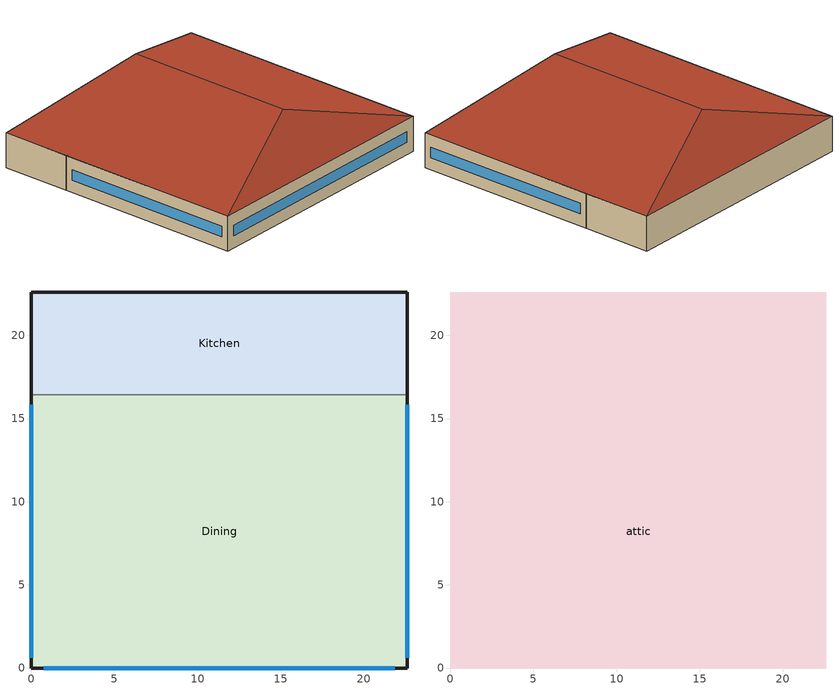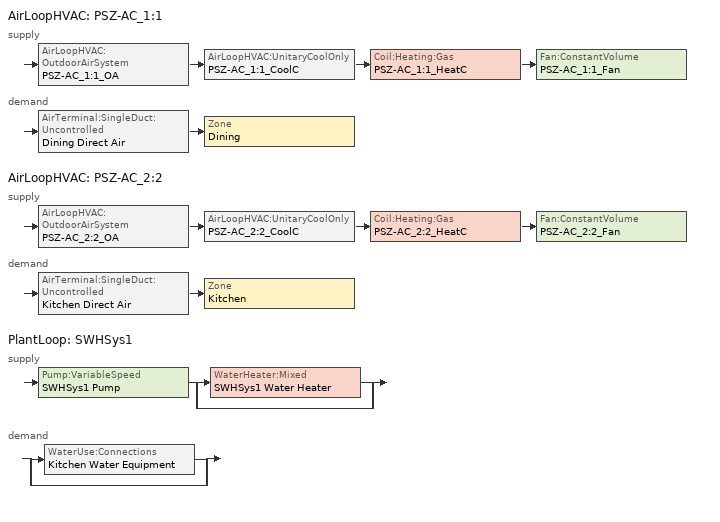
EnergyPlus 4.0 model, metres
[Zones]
Dining
 floor ground (ext-slab): 22.61,16.44 22.61,0 0,0 0,16.44 z0
 wall outside (ext-walls-steelframe-nonres): 0,16.44 0,0 22.61,0 22.61,16.44 z0:3.05
 wall to Kitchen (int-walls): 22.61,16.44 0,16.44 z0:3.05
 window (window-nonres-fixed): 22.61,0.6 22.61,15.84 / 0.75,0 21.86,0 / 0,15.84 0,0.6 z1.07:1.98
Kitchen
 floor ground (ext-slab): 22.61,22.61 22.61,16.44 0,16.44 0,22.61 z0
 wall outside (ext-walls-steelframe-nonres): 22.61,16.44 22.61,22.61 0,22.61 0,16.44 z0:3.05
attic
 floor to Dining (attic-floor-nonres): 0,0 0,16.44 22.61,16.44 22.61,0 z3.05
 floor to Kitchen (attic-floor-nonres): 22.61,22.61 22.61,16.44 0,16.44 0,22.61 z3.05
 roof outside (attic-roof-nonres): 22.61,0,3.05 22.61,22.61,3.05 11.3,18.84,6.82 11.3,3.77,6.82; 22.61,22.61,3.05 0,22.61,3.05 11.3,18.84,6.82; 0,0,3.05 22.61,0,3.05 11.3,3.77,6.82; 0,22.61,3.05 0,0,3.05 11.3,3.77,6.82 11.3,18.84,6.82
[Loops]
AirLoopHVAC 'PSZ-AC_1:1'
 supply: AirLoopHVAC:OutdoorAirSystem 'PSZ-AC_1:1_OA' > AirLoopHVAC:UnitaryCoolOnly 'PSZ-AC_1:1_CoolC' > Coil:Heating:Gas 'PSZ-AC_1:1_HeatC' > Fan:ConstantVolume 'PSZ-AC_1:1_Fan'
 demand: AirTerminal:SingleDuct:Uncontrolled 'Dining Direct Air' > Zone 'Dining'
AirLoopHVAC 'PSZ-AC_2:2'
 supply: AirLoopHVAC:OutdoorAirSystem 'PSZ-AC_2:2_OA' > AirLoopHVAC:UnitaryCoolOnly 'PSZ-AC_2:2_CoolC' > Coil:Heating:Gas 'PSZ-AC_2:2_HeatC' > Fan:ConstantVolume 'PSZ-AC_2:2_Fan'
 demand: AirTerminal:SingleDuct:Uncontrolled 'Kitchen Direct Air' > Zone 'Kitchen'
PlantLoop 'SWHSys1'
 supply: Pump:VariableSpeed 'SWHSys1 Pump' > split
  | WaterHeater:Mixed 'SWHSys1 Water Heater'
  | bypass
 demand: split
  | WaterUse:Connections 'Kitchen Water Equipment'
  | bypass
[Site:Location]
USA CA-LOS ANGELES: Latitude {deg}=33.92; Longitude {deg}=-118.4; Time Zone {hr}=-8; Elevation {m}=32
[SizingPeriod:DesignDay] Barometric Pressure {Pa}=100941; Rain {0-no,1-yes}=0; Snow on ground {0-no,1-yes}=0; Day of Month=21; Daylight Savings Time Indicator=0; Humidity Indicating Type=WetBulb
Name | Maximum Dry-Bulb Temperature {C} | Daily Temp Range {C} | Humidity Indicating Conditions at Maximum Dry-Bulb | Wind Speed {m/s} design conditions vs. traditional 6.71 m/s (15 mph) | Wind Direction {Degrees; N=0, S=180} | Clearness {0.0 to 1.1} | Month | Day Type | Wind Speed {m/s} design conditions vs. traditional 3.35 m/s (7mph)
LOS_ANGELES Ann Htg 99.6% Condns DB | 6.6 | 0 | 6.6 | 2.5 | 80 | 0 | 1 | WinterDesignDay
LOS_ANGELES Ann Clg .4% Condns WB=>MDB | 25.5 | 6 | 21.1 |  | 250 | 1 | 8 | SummerDesignDay | 4.2
[Site:GroundTemperature:BuildingSurface]
20.133, 20.114, 20.098, 20.195, 20.555, 20.958, 22.367, 22.7, 22.775, 21.957, 20.592, 20.216
[Site:WaterMainsTemperature]
Calculation Method=CORRELATION; Annual Average Outdoor Air Temperature {C}=16.64; Maximum Difference In Monthly Average Outdoor Air Temperatures {deltaC}=6.8
[Building]
Benchmark Full Service Restaurant Post-1980 V1.2_4.0: North Axis=0; Terrain=City; Loads Convergence Tolerance Value=0.04; Temperature Convergence Tolerance Value=0.2; Solar Distribution=FullInteriorAndExterior; Maximum Number of Warmup Days=25
[Construction]
ext-walls-steelframe-nonres: Wood Siding, Steel Frame NonRes Wall Insulation, 1/2IN Gypsum
attic-floor-nonres: 1/2IN Gypsum, AtticFloor NonRes Insulation, 1/2IN Gypsum
attic-roof-nonres: Roof Membrane, Metal Decking
ext-slab: HW CONCRETE
int-walls: 1/2IN Gypsum, 1/2IN Gypsum
window-nonres-fixed: ExistingBuildingNonRes Fixed Assembly Window
InteriorFurnishings: Std Wood 6inch
[Material] Thermal Absorptance=0.9
Name | Roughness | Thickness {m} | Conductivity {W/m-K} | Density {kg/m3} | Specific Heat {J/kg-K} | Solar Absorptance | Visible Absorptance
Steel Frame NonRes Wall Insulation | MediumRough | 0.0235471 | 0.049 | 265 | 836.8 | 0.7 | 0.7
AtticFloor NonRes Insulation | MediumRough | 0.0666101 | 0.049 | 265 | 836.8 | 0.7 | 0.7
Wood Siding | MediumSmooth | 0.01 | 0.11 | 544.62 | 1210 | 0.78 | 0.78
1/2IN Gypsum | Smooth | 0.0127 | 0.16 | 784.9 | 830 | 0.92 | 0.92
HW CONCRETE | Rough | 0.1016 | 1.311 | 2240 | 836.8 | 0.7 | 0.7
Roof Membrane | VeryRough | 0.0095 | 0.16 | 1121.29 | 1460 | 0.7 | 0.7
Metal Decking | MediumSmooth | 0.0015 | 45.006 | 7680 | 418.4 | 0.7 | 0.3
Std Wood 6inch | MediumSmooth | 0.15 | 0.12 | 540 | 1210 | 0.7 | 0.7
[WindowMaterial:SimpleGlazingSystem]
ExistingBuildingNonRes Fixed Assembly Window: U-Factor=6.92716; Solar Heat Gain Coefficient=0.44
[Zone] Type=1; Multiplier=1
Name | Ceiling Height | Volume | Part of Total Floor Area
Dining | 3.0488 | 1133.39 | Yes
Kitchen | 3.0488 | 425.0187 | Yes
attic | -9999 | 856.2589 | No
[People] Schedule=BLDG_OCC_SCH; Fraction Radiant=0.3; User Specified Sensible Fraction=AUTOCALCULATE; Activity Level Schedule=ACTIVITY_SCH; Enable ASHRAE 55 Comfort Warnings=No; MRT Calculation=ZoneAveraged; Work Efficiency Schedule=WORK_EFF_SCH; Clothing Schedule=CLOTHING_SCH; Air Velocity Schedule=AIR_VELO_SCH; Thermal Comfort Report=FANGER
Name | Zone | Number of People Calculation Method | Zone Area per Person | Number of People
Dining People | Dining | Area/Person | 1.39
Kitchen People | Kitchen | People |  | 7.5
[Lights] Schedule=BLDG_LIGHT_SCH; Design Level Calculation Method=Watts/Area; Return Air Fraction=0; Fraction Radiant=0.7; Fraction Visible=0.2; Fraction Replaceable=1; Return Air Fraction is Calculated from Plenum Temperature=No
Name | Zone | Watts per Zone Area {W/m2}
Dining_Lights | Dining | 27.38
Kitchen_Lights | Kitchen | 16.37
[ElectricEquipment] Design Level Calculation Method=EquipmentLevel
Name | Zone | Schedule | Design Level {W} | Fraction Latent | Fraction Radiant | Fraction Lost
Dining_MiscElec_Equip | Dining | BLDG_EQUIP_SCH | 22402 | 0.25 | 0.3 | 0
Kitchen_MiscElec_Equip | Kitchen | BLDG_EQUIP_SCH | 52500 | 0.25 | 0.3 | 0.2
Kitchen_ExhFan_Equip | Kitchen | Kitchen_Exhaust_SCH | 699 | 0 | 0 | 1
[GasEquipment]
Kitchen_MiscGas_Equip: Zone=Kitchen; Schedule=GAS_EQUIP_SCH; Design Level Calculation Method=EquipmentLevel; Design Level {W}=166994; Fraction Latent=0.1; Fraction Radiant=0.2; Fraction Lost=0.7
[Exterior:Lights]
Exterior Facade Lighting: Schedule=ALWAYS_ON; Design Level=1072; Control Option=AstronomicalClock
[ZoneInfiltration:DesignFlowRate] Constant Term Coefficient=1; Temperature Term Coefficient=0; Velocity Term Coefficient=0; Velocity Squared Term Coefficient=0
Name | Zone | Schedule | Design Volume Flow Rate Calculation Method | Flow per Exterior Surface Area {m3/s/m2} | Air Changes Per Hour {ACH}
Dining_Infiltration | Dining | INFIL_HALF_ON_SCH | Flow/ExteriorArea | 0.0036256
Kitchen_Infiltration | Kitchen | INFIL_HALF_ON_SCH | Flow/ExteriorArea | 0.00261723
attic_Infiltration | attic | ALWAYS_ON | AirChanges/Hour |  | 1
[InternalMass] Construction=InteriorFurnishings
Name | Zone | Surface Area
Dining Internal Mass | Dining | 743.4961
Kitchen Internal Mass | Kitchen | 278.8105
[ZoneMixing]
Kitchen Exhaust Fanmixing_0: Zone=Kitchen; Schedule=HVACOperationSchd; Design Flow Rate Calculation Method=Flow/Zone; Design Flow Rate=1.828; Source Zone=Dining; Delta Temperature=0
[Fan:ConstantVolume] Availablility Schedule=HVACOperationSchd; Maximum Flow Rate {m3/s}=AUTOSIZE; Motor In Airstream Fraction=1
Name | Fan Efficiency | Pressure Rise | Motor Efficiency
PSZ-AC_1:1_Fan | 0.58175 | 1109.648 | 0.895
PSZ-AC_2:2_Fan | 0.53625 | 622 | 0.825
[Fan:ZoneExhaust] Availability Schedule=HVACOperationSchd; Fan Efficiency=1; Pressure Rise {Pa}=1.0e-006
Name | Maximum Flow Rate {m3/s} [*******]
Dining Exhaust Fan | 1.828
Kitchen Exhaust Fan | 0.06
[Coil:Heating:Gas] Availablility Schedule=ALWAYS_ON; Nominal Capacity {W}=AUTOSIZE
Name | Gas Burner Efficiency
PSZ-AC_1:1_HeatC | 0.78
PSZ-AC_2:2_HeatC | 0.8
[Coil:Cooling:DX:SingleSpeed] Availablility Schedule=ALWAYS_ON; Rated Total Cooling Capacity {W}=AUTOSIZE; Rated Sensible Heat Ratio=AUTOSIZE; Rated Air Flow Rate {m3/s}=AUTOSIZE; Total Cooling Capacity Function of Temperature Curve=CoolCStandard10Ton_CapFT; Total Cooling Capacity Function of Flow Fraction Curve Name)=CoolCStandard10Ton_CapFF; Energy Input Ratio Function of Temperature Curve=CoolCStandard10Ton_EIRFT; Energy Input Ratio Function of Flow Fraction Curve=CoolCStandard10Ton_EIRFFF; Part Load Fraction Correlation Curve=CoolCStandard10Ton_PLR
Name | Rated COP
PSZ-AC_1:1_CoolC DXCoil | 2.9009
PSZ-AC_2:2_CoolC DXCoil | 2.94515
[Zone equipment]
Dining: Dining Exhaust Fan, Dining Direct Air
Kitchen: Kitchen Exhaust Fan, Kitchen Direct Air
[Sizing:Zone] Zone Cooling Design Supply Air Temperature {C}=14; Zone Heating Design Supply Air Temperature {C}=40; Zone Cooling Design Supply Air Humidity Ratio {kg-H20/kg-air}=0.0085; Zone Heating Design Supply Air Humidity Ratio {kg-H20/kg-air}=0.008; Outdoor Air Method=Flow/Person; Cooling Design Air Flow Method {Flow/Zone | DesignDay | DesignDayWithLimit}=DesignDay; Heating Design Air Flow Method {Flow/Zone | DesignDay}=DesignDay
Name | Outside Air Flow per Person {(m3/s)/person}
Dining | 0.01
Kitchen | 0.008
[ZoneControl:Thermostat] Control Type Schedule=Dual Zone Control Type Sched
Name | Zone | Control 1
Dining Thermostat | Dining | Dining DualSPSched
Kitchen Thermostat | Kitchen | Kitchen DualSPSched
[ThermostatSetpoint:DualSetpoint]
Name | Heating Setpoint Temperature Schedule | Cooling Setpoint Temperature Schedule
Dining DualSPSched | HTGSETP_SCH | CLGSETP_SCH
Kitchen DualSPSched | HTGSETP_KITCHEN_SCH | CLGSETP_KITCHEN_SCH
[SetpointManager:SingleZone:Reheat] Control Variable=Temperature; Minimum Supply Air Temperature C=10; Maximum Supply Air Temperature C=50
Name | Control Zone | Setpoint Node or NodeList
SupAirTemp MngrDining | Dining | PSZ-AC_1:1 Supply Equipment Outlet Node
SupAirTemp MngrKitchen | Kitchen | PSZ-AC_2:2 Supply Equipment Outlet Node
[Sizing:System] Type Of Load To Size On {Sensible}=Sensible; Design Outdoor Air Flow Rate {m3/s}=AUTOSIZE; Minimum System Air Flow Ratio=1; Preheat Design Temperature {C}=7; Preheat Design Humidity Ratio {kg-H2O/kg-air}=0.008; Precool Design Temperature {C}=12.8; Precool Design Humidity Ratio {kg-H2O/kg-air}=0.008; Central Cooling Design Supply Air Temperature {C}=12.8; Central Heating Design Supply Air Temperature {C}=40; Sizing Option {Coincident | NonCoincident}=NonCoincident; Central Cooling Design Supply Air Humidity Ratio {kg-H2O/kg-air}=0.0085; Central Heating Design Supply Air Humidity Ratio {kg-H2O/kg-air}=0.008; Cooling Design Air Flow Method=DesignDay; Cooling Design Air Flow Rate {m3/s}=0; Heating Design Air Flow Method=DesignDay; Heating Design Air Flow Rate {m3/s}=0
Name | 100% Outdoor Air in Cooling {Yes | No} | 100% Outdoor Air in Heating {Yes | No}
PSZ-AC_1:1 | No | No
PSZ-AC_2:2 | YES | YES
[Controller:OutdoorAir] Minimum Outdoor Air Flow Rate {m3/s}=AUTOSIZE; Maximum Outdoor Air Flow Rate {m3/s}=AUTOSIZE; Economizer Control Action Type=ModulateFlow; Economizer Maximum Limit Dry-Bulb Temperature {C}=28; Economizer Maximum Limit Enthalpy {J/kg}=64000; Economizer Minimum Limit Dry-Bulb Temperature {C}=-100; Lockout Type=NoLockout; Minimum Limit Type=FixedMinimum; Minimum Outdoor Air Schedule=MinOA_Sched
Name | Economizer Control Type
PSZ-AC_1:1_OA_Controller | DifferentialDryBulb
PSZ-AC_2:2_OA_Controller | NoEconomizer
[AirLoopHVAC] Design Supply Air Flow Rate {m3/s}=AUTOSIZE
PSZ-AC_1:1; PSZ-AC_2:2
[AirLoopHVAC:UnitaryCoolOnly] Availablility Schedule=ALWAYS_ON
Name | Cooling Coil
PSZ-AC_1:1_CoolC | PSZ-AC_1:1_CoolC DXCoil
PSZ-AC_2:2_CoolC | PSZ-AC_2:2_CoolC DXCoil
[AirTerminal:SingleDuct:Uncontrolled] Availability Schedule=ALWAYS_ON; Maximum Air Flow Rate {m3/s}=AUTOSIZE
Dining Direct Air; Kitchen Direct Air
[AvailabilityManager:NightCycle] Availability Schedule=ALWAYS_ON; Fan Schedule=HVACOperationSchd; Control Type {CycleOnAny | CycleOnControlZone | CycleOnAnyZoneFansOnly}=CycleOnAny; Thermostat Tolerance {delta C}=1; Cycling Run Time {s}=1800
PSZ-AC_1:1 Availability Manager; PSZ-AC_2:2 Availability Manager
[SetpointManager:MixedAir]
Name | Control Variable {Temperature} | Control Variable | Setpoint Node or NodeList
PSZ-AC_1:1_CoolC SAT Manager; PSZ-AC_2:2_CoolC SAT Manager | Temperature
PSZ-AC_1:1_HeatC MixedAir Manager |  | Temperature | PSZ-AC_1:1_HeatC-PSZ-AC_1:1_FanNode
PSZ-AC_1:1_OAMixed Air Temp Manager |  | Temperature | PSZ-AC_1:1_OA-PSZ-AC_1:1_CoolCNode
PSZ-AC_2:2_HeatC MixedAir Manager |  | Temperature | PSZ-AC_2:2_HeatC-PSZ-AC_2:2_FanNode
PSZ-AC_2:2_OAMixed Air Temp Manager |  | Temperature | PSZ-AC_2:2_OA-PSZ-AC_2:2_CoolCNode
[Refrigeration:Case] Availablility Schedule=ALWAYS_ON; Zone=Kitchen; Rated Ambient Temperature {C}=23.88; Rated Ambient Relative Humidity {%}=55; Latent Case Credit Curve Type=CaseTemperatureMethod; Standard Case Lighting Power per Unit Length {W/m}=33; Case Lighting Schedule=BLDG_LIGHT_SCH; Fraction Of Lighting Energy To Case=1; Case Anti-Sweat Heater Power per Unit Length {W/m}=0; Minimum Anti-Sweat Heater Power per Unit Length {W/m}=0; Anti-Sweat Heater Control Type {******}=None; Humidity At Zero Anti-Sweat Heater Energy {%}=0; Case Height {m}=0; Defrost Energy Correction Curve Type=None; Under Case HVAC Return Air Fraction=0
Name | Rated Total Cooling Capacity per Unit length {W/m} | Rated Latent Heat Ratio | Rated Runtime Fraction | Case Length {m} | Case Operating Temperature {C} | Latent Case Credit Curve | Standard Case Fan Power per Unit Length {W/m} | Operating Case Fan Power per Unit Length {W/m} | Fraction of Anti-Sweat Heater Energy To Case | Case Defrost Power per Unit Length {W/m} | Case Defrost Type | Case Defrost Schedule | Case Defrost Drip-Down Schedule | Refrigerated Case Restocking Schedule | Case Credit Fraction Schedule | Case Defrost Type {*******}
Kitchen_Case:1_WALKINFREEZER | 688 | 0.1 | 0.4 | 2.44 | -23 | Kitchen_Case:1_WALKINFREEZERSingleShelfHorizontal_LatentEnergyMult | 74 | 74 | 0 | 820 | ELECTRIC | Kitchen_Case:1_WALKINFREEZER_CaseDefrost2aDaySched | Kitchen_Case:1_WALKINFREEZER_CaseDripDown2aDaySched | Kitchen_Case:1_WALKINFREEZER_WalkInStockingSched | Kitchen_Case:1_WALKINFREEZER_CaseCreditReduxSched
Kitchen_Case:2_SELFCONTAINEDDISPLAYCASE | 734 | 0.08 | 0.85 | 3.05 | 2 | Kitchen_Case:2_SELFCONTAINEDDISPLAYCASEMultiShelfVertical_LatentEnergyMult | 66 | 66 | 0.2 | 0 |  |  |  | Kitchen_Case:2_SELFCONTAINEDDISPLAYCASE_CaseStockingSched |  | NONE
[Refrigeration:CompressorRack] Heat Rejection Location {OUTDOORS | ZONE}=OUTDOORS; Design Condenser Fan Power {W}=330; Condenser Type=AIRCOOLED
Name | Design Compressor Rack COP {W/W} | Compressor Rack COP As Function Of Temperature Curve | Condenser Fan Power Function of Temperature Curve | Refrigeration Case Name or CaseList
RACK1 | 1.5 | RACK1_RackCOPfTCurve | RACK1_RackCondFanCurve2 | Kitchen_Case:1_WALKINFREEZER
RACK2 | 3 | RACK2_RackCOPfTCurve |  | Kitchen_Case:2_SELFCONTAINEDDISPLAYCASE
[WaterHeater:Mixed]
SWHSys1 Water Heater: Tank Volume {m3}=0.2; Setpoint Temperature Schedule=SWHSys1 Water Heater Setpoint Temperature Schedule Name; Deadband Temperature Difference {deltaC}=2; Maximum Temperature Limit {C}=82.2222; Heater Control Type {Cycle | Modulate}=Cycle; Heater Maximum Capacity {W}=845000; Heater Fuel Type=NATURALGAS; Heater Thermal Efficiency=0.78; Off Cycle Parasitic Fuel Consumption Rate {W}=20; Off Cycle Parasitic Fuel Type=NATURALGAS; Off Cycle Parasitic Heat Fraction To Tank=0.8; On Cycle Parasitic Fuel Type=NATURALGAS; Ambient Temperature Indicator {Schedule | Zone | Outdoors}=SCHEDULE; Ambient Temperature Schedule=SWHSys1 Water Heater Ambient Temperature Schedule Name; Off Cycle Loss Coefficient to Ambient Temperature {W/K}=6; On Cycle Loss Coefficient to Ambient Temperature {W/K}=6; Use Side Effectiveness=1; Source Side Effectiveness=1; Use Side Design Flow Rate=AUTOSIZE; Source Side Design Flow Rate=AUTOSIZE; Indirect Water Heater Recovery Time=1.5
[WaterUse:Equipment]
Kitchen Water Equipment: Peak Flow Rate {m3/s}=0.00014; Flow Rate Fraction Schedule=BLDG_SWH_SCH; Target Temperature Schedule=Kitchen Water Equipment Temp Sched; Hot Water Supply Temperature Schedule Name  {C}=Kitchen Water Equipment Hot Supply Temp Sched; Zone=Kitchen; Sensible Fraction Schedule=Kitchen Water Equipment Sensible fract sched; Latent Fraction Schedule=Kitchen Water Equipment Latent fract sched
[Pump:VariableSpeed]
SWHSys1 Pump: Rated Flow Rate {m3/s}=AUTOSIZE; Rated Pump Head {Pa} [179352 Pa = 60 ft]=0.1; Rated Power Consumption {W}=AUTOSIZE; Motor Efficiency=1; Fraction of Motor Inefficiencies to Fluid Stream=0; Coefficient 1 of the Part Load Performance Curve=0; Coefficient 2 of the Part Load Performance Curve=1; Coefficient 3 of the Part Load Performance Curve=0; Coefficient 4 of the Part Load Performance Curve=0; Minimum Flow Rate {m3/s}=0; Pump Control Type {Continuous | Intermittent}=Intermittent
[PlantEquipmentList]
SWHSys1 Equipment List: SWHSys1 Water Heater
[Sizing:Plant]
SWHSys1: Loop Type {COOLING | HEATING}=Heating; Design Loop Exit Temperature {C}=60; Design Loop Temperature Difference {C}=5
[SetpointManager:Scheduled]
SWHSys1 Loop Setpoint Manager: Control Variable {TEMP}=Temperature; Schedule=SWHSys1-Loop-Temp-Schedule; Setpoint Node=SWHSys1 Supply Outlet Node
[PlantEquipmentOperationSchemes]
SWHSys1 Loop Operation Scheme List: Control Scheme 1 Object Type {*******}=PlantEquipmentOperation:HeatingLoad; Control Scheme 1=SWHSys1 Operation Scheme; Control Scheme 1 Schedule=PlantOnSched
[PlantEquipmentOperation:HeatingLoad]
SWHSys1 Operation Scheme: Load Range 1 Lower Limit {W}=0; Load Range 1 Upper Limit {W}=1000000000000000; Priority Control 1 Equipment List=SWHSys1 Equipment List
[PlantLoop]
SWHSys1: Fluid Type {WATER}=Water; Loop Equipment Operation Scheme=SWHSys1 Loop Operation Scheme List; Maximum Loop Temperature {C}=60; Minimum Loop Temperature {C}=10; Maximum Loop Flow Rate {m3/s}=AUTOSIZE; Minimum Loop Flow Rate {m3/s}=0; Loop Volume {m3}=AUTOSIZE; Load Distribution Scheme {OPTIMAL | SEQUENTIAL}=Optimal
[WaterUse:Connections]
Kitchen Water Equipment: Water Use Equipment 1=Kitchen Water Equipment
[UtilityCost:Tariff] Group=Comm Elect
Name | Output Meter | Conversion Factor Choice | Time of Use Period Schedule | Season Schedule | Demand Window Length | Monthly Charge or Variable
SCE_TOU-8_GeneralServiceLarge | Electricity:Facility | kWh | SCETOUSched | SCESeasonsSchedule | HalfHour | 246.33
SCE_GS-2_GeneralService | Electricity:Facility | kWh | SCETOUSched | SCESeasonsSchedule | HalfHour | 74.03
SCE_GS-1_GeneralService | Electricity:Facility | kWh |  | SCESeasonsSchedule | HalfHour | 15.25
CA_EIAMonthlyRateGas | Gas:Facility | MCF |  |  |  | 0
[UtilityCost:Charge:Simple]
Name | Charge Variable | Tariff | Source Variable | Season | Category Variable | Cost per Unit Value or Variable
 | SummerDeliveryOnPeakEnergyCharge | SCE_TOU-8_GeneralServiceLarge | PeakEnergy | Summer | EnergyCharges | 0.01676
 | SummerDeliveryOffPeakEnergyCharge | SCE_TOU-8_GeneralServiceLarge | OffPeakEnergy | Summer | EnergyCharges | 0.01676
 | SummerDeliveryMidPeakEnergyCharge | SCE_TOU-8_GeneralServiceLarge | MidPeakEnergy | Summer | EnergyCharges | 0.01676
 | WinterDeliveryOffPeakEnergyCharge | SCE_TOU-8_GeneralServiceLarge | OffPeakEnergy | Winter | EnergyCharges | 0.01676
 | WinterDeliveryMidPeakEnergyCharge | SCE_TOU-8_GeneralServiceLarge | MidPeakEnergy | Winter | EnergyCharges | 0.01676
 | FacilitiesDemandCharge | SCE_TOU-8_GeneralServiceLarge | TotalDemand | Annual | DemandCharges | 6.35
 | SummerTOUOnPeakDemandCharge | SCE_TOU-8_GeneralServiceLarge | PeakDemand | Summer | DemandCharges | 8.84
 | SummerTOUMidPeakDemandCharge | SCE_TOU-8_GeneralServiceLarge | MidPeakDemand | Summer | DemandCharges | 0.76
 | TransformerDemandCharge | SCE_TOU-8_GeneralServiceLarge | TotalDemand | Annual | DemandCharges | 1
 | PowerFactorDemandCharge | SCE_TOU-8_GeneralServiceLarge | TotalDemand | Annual | DemandCharges | 0.23
 | TaxofEightPercent | SCE_TOU-8_GeneralServiceLarge | SubTotal | Annual | Taxes | 0.08
 | AnnualDeliveryEnergyCharge | SCE_GS-2_GeneralService | totalEnergy | Annual | EnergyCharges | 0.0189
 | AnnualFacilityDemandURGCharge | SCE_GS-2_GeneralService | totalDemand | Annual | DemandCharges | 0.77
 | AnnualFacilityDemandDelivCharge | SCE_GS-2_GeneralService | totalDemand | Annual | DemandCharges | 5.44
 | SummerTimeRelatedDemandCharge | SCE_GS-2_GeneralService | totalDemand | Summer | DemandCharges | 1.87
 | SummerTimeDemandDelivCharge | SCE_GS-2_GeneralService | totalDemand | Summer | DemandCharges | 7.04
 | TaxofEightPercent | SCE_GS-2_GeneralService | SubTotal | Annual | Taxes | 0.08
 | SummerEnergyCharge | SCE_GS-1_GeneralService | totalEnergy | Summer | EnergyCharges | 0.0808
 | WinterEnergyCharge | SCE_GS-1_GeneralService | totalEnergy | Winter | EnergyCharges | 0.0351
 | AnnualDeliveryEnergyCharge | SCE_GS-1_GeneralService | totalEnergy | Annual | EnergyCharges | 0.0694
 | taxofEightPercent | SCE_GS-1_GeneralService | SubTotal | Summer | Taxes | 0.08
 | MonthlyRateGasCharge | CA_EIAMonthlyRateGas | totalEnergy | Annual | EnergyCharges | CA_MonthlyGasRates
 | TaxofEightPercent | CA_EIAMonthlyRateGas | SubTotal | Annual | Taxes | 0.08
[UtilityCost:Qualify] Variable=TotalDemand; Season=Annual; Threshold Test=Count
Name | Tariff | Qualify Type | Threshold Value or Variable | Number of Months
MinDemand500kw | SCE_TOU-8_GeneralServiceLarge | Minimum | 500 | 12
MaxDemand500kw | SCE_GS-2_GeneralService | Maximum | 500 | 1
MinDemand20kw | SCE_GS-2_GeneralService | Minimum | 20 | 12
MaxDemand20kw | SCE_GS-1_GeneralService | Maximum | 20 | 1
[UtilityCost:Charge:Block]
Charge Variable=AnnualUtilityRetained; Tariff=SCE_GS-2_GeneralService; Source Variable=TotalEnergy; Season=Annual; Category Variable=EnergyCharges; Block Size Multiplier Value or Variable=totalDemand; Block Size 1 Value or Variable=300; Block 1 Cost per Unit Value or Variable=0.0694; Block Size 2 Value or Variable=remaining; Block 2 Cost per Unit Value or Variable=0.0791
[UtilityCost:Variable]
CA_MonthlyGasRates: Tariff=CA_EIAMonthlyRateGas; January Value=9.37; February Value=8.88; March Value=8.2; April Value=7.29; May Value=7.82; June Value=8.26; July Value=8.23; August Value=8.21; September Value=7.9; October Value=8.09; November Value=7.64; December Value=8.43
[Schedule:Compact]
ALWAYS_ON; PlantOnSched: Through: 12/31, For: AllDays, Until: 24:00, 1
ACTIVITY_SCH: Through: 12/31, For: AllDays, Until: 24:00, 120
AIR_VELO_SCH; Kitchen Water Equipment Sensible fract sched: Through: 12/31, For: AllDays, Until: 24:00, 0.2
BLDG_EQUIP_SCH: Through: 12/31, For: Weekday, Until: 06:00, 0.1, Until: 07:00, 0.25, Until: 09:00, 0.35, Until: 10:00, 0.25, Until: 13:00, 0.35, Until: 16:00, 0.25, Until: 19:00, 0.35, Until: 24:00, 0.25, For: Saturday, Until: 06:00, 0.1, Until: 07:00, 0.25, Until: 09:00, 0.35, Until: 10:00, 0.25, Until: 13:00, 0.35, Until: 16:00, 0.25, Until: 19:00, 0.35, Until: 24:00, 0.25, For: SummerDesignDay, Until: 24:00, 0.35, For: WinterDesignDay, Until: 24:00, 0, For: Sunday Holidays AllOtherDays, Until: 06:00, 0.1, Until: 07:00, 0.25, Until: 09:00, 0.35, Until: 10:00, 0.25, Until: 13:00, 0.35, Until: 16:00, 0.25, Until: 19:00, 0.35, Until: 24:00, 0.25
BLDG_LIGHT_SCH: Through: 12/31, For: SummerDesignDay, Until: 24:00, 1, For: WinterDesignDay, Until: 24:00, 0, For: Weekday Saturday Sunday Holidays AllOtherDays, Until: 01:00, 0.45, Until: 05:00, 0.15, Until: 06:00, 0.45, Until: 24:00, 0.9
BLDG_OCC_SCH: Through: 12/31, For: Weekdays, Until: 01:00, 0.05, Until: 05:00, 0, Until: 06:00, 0.05, Until: 07:00, 0.1, Until: 10:00, 0.4, Until: 11:00, 0.2, Until: 12:00, 0.5, Until: 13:00, 0.8, Until: 14:00, 0.7, Until: 15:00, 0.4, Until: 16:00, 0.2, Until: 17:00, 0.25, Until: 18:00, 0.5, Until: 21:00, 0.8, Until: 22:00, 0.5, Until: 23:00, 0.35, Until: 24:00, 0.2, For: SummerDesignDay, Until: 24:00, 1, For: WinterDesignDay, Until: 24:00, 0, For: Saturday, Until: 01:00, 0.05, Until: 06:00, 0, Until: 07:00, 0.05, Until: 09:00, 0.5, Until: 10:00, 0.4, Until: 11:00, 0.2, Until: 12:00, 0.45, Until: 14:00, 0.5, Until: 15:00, 0.35, Until: 18:00, 0.3, Until: 19:00, 0.7, Until: 20:00, 0.9, Until: 21:00, 0.7, Until: 22:00, 0.65, Until: 23:00, 0.55, Until: 24:00, 0.35, For: Sunday Holidays AllOtherDays, Until: 01:00, 0.05, Until: 06:00, 0, Until: 07:00, 0.05, Until: 09:00, 0.5, Until: 11:00, 0.2, Until: 12:00, 0.3, Until: 14:00, 0.5, Until: 15:00, 0.3, Until: 16:00, 0.2, Until: 17:00, 0.25, Until: 18:00, 0.35, Until: 19:00, 0.55, Until: 20:00, 0.65, Until: 21:00, 0.7, Until: 22:00, 0.35, Until: 24:00, 0.2
CLOTHING_SCH: Through: 04/30, For: AllDays, Until: 24:00, 1, Through: 09/30, For: AllDays, Until: 24:00, 0.5, Through: 12/31, For: AllDays, Until: 24:00, 1
GAS_EQUIP_SCH: Through: 12/31, For: Weekdays Saturday, Until: 05:00, 0.02, Until: 06:00, 0.05, Until: 07:00, 0.1, Until: 08:00, 0.15, Until: 09:00, 0.2, Until: 10:00, 0.15, Until: 13:00, 0.25, Until: 14:00, 0.2, Until: 15:00, 0.15, Until: 16:00, 0.2, Until: 19:00, 0.3, Until: 21:00, 0.2, Until: 22:00, 0.15, Until: 23:00, 0.1, Until: 24:00, 0.05, For: SummerDesignDay, Until: 24:00, 0.25, For: WinterDesignDay, Until: 24:00, 0, For: Sunday Holidays AllOtherDays, Until: 05:00, 0.02, Until: 06:00, 0.05, Until: 07:00, 0.1, Until: 08:00, 0.15, Until: 09:00, 0.2, Until: 10:00, 0.15, Until: 13:00, 0.25, Until: 14:00, 0.2, Until: 15:00, 0.15, Until: 16:00, 0.2, Until: 19:00, 0.3, Until: 21:00, 0.2, Until: 22:00, 0.15, Until: 23:00, 0.1, Until: 24:00, 0.05
Kitchen_Exhaust_SCH; HVACOperationSchd; MinOA_Sched: Through: 12/31, For: AllDays, Until: 01:00, 1, Until: 05:00, 0, Until: 24:00, 1
INFIL_HALF_ON_SCH: Through: 12/31, For: Weekdays SummerDesignDay, Until: 05:00, 1, Until: 24:00, 0.5, For: Saturday WinterDesignDay, Until: 05:00, 1, Until: 24:00, 0.5, For: Sunday Holidays AllOtherDays, Until: 05:00, 1, Until: 24:00, 0.5
WORK_EFF_SCH: Through: 12/31, For: AllDays, Until: 24:00, 0
Dual Zone Control Type Sched: Through: 12/31, For: AllDays, Until: 24:00, 4
CLGSETP_KITCHEN_SCH: Temperature, Through: 12/31, For: WinterDesignDay, Until: 24:00, 30, For: AllOtherDays, Until: 01:00, 26, Until: 05:00, 30, Until: 24:00, 26
HTGSETP_KITCHEN_SCH: Temperature, Through: 12/31, For: SummerDesignDay, Until: 24:00, 15.6, For: WinterDesignDay, Until: 24:00, 19, For: AllOtherDays, Until: 01:00, 19, Until: 05:00, 15.6, Until: 24:00, 19
CLGSETP_SCH: Temperature, Through: 12/31, For: WinterDesignDay, Until: 24:00, 30, For: AllOtherDays, Until: 01:00, 24, Until: 05:00, 30, Until: 24:00, 24
HTGSETP_SCH: Temperature, Through: 12/31, For: SummerDesignDay, Until: 24:00, 15.6, For: WinterDesignDay, Until: 24:00, 21, For: AllOtherDays, Until: 01:00, 21, Until: 05:00, 15.6, Until: 24:00, 21
Kitchen_Case:1_WALKINFREEZER_CaseCreditReduxSched: Fraction, Through: 12/31, For:AllDays, Interpolate:No, Until: 7:00, 0.2, Until: 21:00, 0.4, Until: 24:00, 0.2
Kitchen_Case:1_WALKINFREEZER_CaseDefrost2aDaySched: On/Off, Through: 12/31, For:AllDays, Interpolate:Yes, Until: 11:00, 0, Until: 11:20, 1, Until: 23:00, 0, Until: 23:20, 1, Until: 24:00, 0
Kitchen_Case:1_WALKINFREEZER_CaseDripDown2aDaySched: On/Off, Through: 12/31, For:AllDays, Interpolate:Yes, Until: 11:00, 0, Until: 11:30, 1, Until: 23:00, 0, Until: 23:30, 1, Until: 24:00, 0
Kitchen_Case:1_WALKINFREEZER_WalkInStockingSched: Any Number, Through: 12/31, For: Tuesday Friday, Until: 4:00, 0, Until: 5:00, 725, Until: 6:00, 417, Until: 7:00, 290, Until: 24:00, 0, For: AllOtherDays, Until: 4:00, 0, Until: 5:00, 125, Until: 6:00, 117, Until: 7:00, 90, Until: 19:00, 0, Until: 20:00, 125, Until: 21:00, 117, Until: 22:00, 90, Until: 24:00, 0
Kitchen_Case:2_SELFCONTAINEDDISPLAYCASE_CaseStockingSched: Any Number, Through: 12/31, For:AllDays, Until: 6:00, 0, Until: 7:00, 50, Until: 9:00, 70, Until: 10:00, 80, Until: 11:00, 70, Until: 13:00, 50, Until: 14:00, 80, Until: 15:00, 90, Until: 16:00, 80, Until: 24:00, 0
BLDG_SWH_SCH: Through: 12/31, For: Weekdays SummerDesignDay, Until: 01:00, 0.2, Until: 06:00, 0, Until: 07:00, 0.15, Until: 08:00, 0.6, Until: 09:00, 0.55, Until: 10:00, 0.45, Until: 11:00, 0.4, Until: 12:00, 0.45, Until: 13:00, 0.4, Until: 14:00, 0.35, Until: 17:00, 0.3, Until: 18:00, 0.4, Until: 19:00, 0.55, Until: 20:00, 0.6, Until: 21:00, 0.5, Until: 22:00, 0.55, Until: 23:00, 0.45, Until: 24:00, 0.25, For: Saturday WinterDesignDay, Until: 01:00, 0.2, Until: 06:00, 0, Until: 09:00, 0.15, Until: 10:00, 0.5, Until: 11:00, 0.45, Until: 13:00, 0.5, Until: 14:00, 0.45, Until: 16:00, 0.4, Until: 17:00, 0.35, Until: 18:00, 0.4, Until: 20:00, 0.55, Until: 21:00, 0.5, Until: 22:00, 0.55, Until: 23:00, 0.4, Until: 24:00, 0.3, For: Sunday Holidays AllOtherDays, Until: 01:00, 0.25, Until: 06:00, 0, Until: 10:00, 0.15, Until: 12:00, 0.5, Until: 14:00, 0.4, Until: 17:00, 0.3, Until: 18:00, 0.4, Until: 20:00, 0.5, Until: 21:00, 0.4, Until: 22:00, 0.5, Until: 23:00, 0.4, Until: 24:00, 0.2
Kitchen Water Equipment Hot Supply Temp Sched: Through: 12/31, For: AllDays, Until: 24:00, 55
Kitchen Water Equipment Latent fract sched: Through: 12/31, For: AllDays, Until: 24:00, 0.05
Kitchen Water Equipment Temp Sched: Through: 12/31, For: AllDays, Until: 24:00, 43.3
SWHSys1 Water Heater Ambient Temperature Schedule Name: Through: 12/31, For: AllDays, Until: 24:00, 22
SWHSys1 Water Heater Setpoint Temperature Schedule Name; SWHSys1-Loop-Temp-Schedule: Through: 12/31, For: AllDays, Until: 24:00, 60
SCESeasonsSchedule: Through: 5/31, For: AllDays, Until: 24:00, 1, Through: 9/30, For: AllDays, Until: 24:00, 3, Through: 12/31, For: AllDays, Until: 24:00, 1
SCETOUSched: Through: 5/31, For: WeekDays, Until: 8:00, 3, Until: 21:00, 4, Until: 24:00, 3, For: AllOtherDays, Until: 24:00, 3, Through: 9/30, For: WeekDays, Until: 8:00, 3, Until: 12:00, 4, Until: 18:00, 1, Until: 23:00, 4, Until: 24:00, 3, For: AllOtherDays, Until: 24:00, 3, Through: 12/31, For: WeekDays, Until: 8:00, 3, Until: 21:00, 4, Until: 24:00, 3, For: AllOtherDays, Until: 24:00, 3
[Curve:Biquadratic] Minimum Value of x=17; Maximum Value of x=22; Minimum Value of y=13; Maximum Value of y=46
Name | Coefficient1 Constant | Coefficient2 x | Coefficient3 x**2 | Coefficient4 y | Coefficient5 y**2 | Coefficient6 x*y
CoolCStandard10Ton_CapFT | 0.42415 | 0.04426 | -0.00042 | 0.00333 | -0.00008 | -0.00021
CoolCStandard10Ton_EIRFT | 1.23649 | -0.02431 | 0.00057 | -0.01434 | 0.00063 | -0.00038
[Curve:Quadratic]
Name | Coefficient1 Constant | Coefficient2 x | Coefficient3 x**2 | Minimum Value of x | Maximum Value of x
CoolCStandard10Ton_CapFF | 0.77136 | 0.34053 | -0.11088 | 0.75918 | 1.13877
CoolCStandard10Ton_EIRFFF | 1.2055 | -0.32953 | 0.12308 | 0.75918 | 1.13877
CoolCStandard10Ton_PLR | 0.771 | 0.229 | 0 | 0 | 1
RACK1_RackCOPfTCurve | 1.7603 | -0.0377 | 0.0004 | 10 | 35
RACK1_RackCondFanCurve2 | 0 | 0.0286 | 0 | 0 | 35
RACK2_RackCOPfTCurve | 1 | 0 | 0 | 0 | 50
[Curve:Cubic] Minimum Value of x=-35; Maximum Value of x=20
Name | Coefficient1 Constant | Coefficient2 x | Coefficient3 x**2 | Coefficient4 x**3
Kitchen_Case:1_WALKINFREEZERSingleShelfHorizontal_LatentEnergyMult | 0.0236 | 0.0006 | 0 | 0
Kitchen_Case:2_SELFCONTAINEDDISPLAYCASEMultiShelfVertical_LatentEnergyMult | 0.0265263 | 0.00107803 | 6.02558e-05 | 1.23732e-06
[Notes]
DOE Commercial Building Benchmark
Full Service Restaurant, post-1980 existing building construction
ASHRAE Standard 90.1-1989
Description:  Single story, Two zone building.
Form:         Area = 511 m2 (5,500 ft2); Number of Stories = 1 plus attic; Shape = rectangle, Aspect ratio = 1.0
Envelope:     Envelope thermal properties vary with climate according to ASHRAE Standard 90.1-1989.
Opaque constructions: steel frame walls; attic roof; slab-on-grade floor
Windows: window-to-wall ratio = 17.1%
Infiltration = 1.5 cfm/ft2 above grade wall area at 0.3 in wc (75 Pa) adjusted to 0.016 in wc (4 Pa).
50% of full value when ventilation system on.
HVAC:         ASHRAE 90.1-1989 PSZ-AC, gas furnace
Economizers per ASHRAE 90.1-2004
Exhaust:      Kitchen exhaust 1888 L/s (4000 cfm), 97% of exhaust make-up air from dining
Kitchen exhaust fan modeled as exterior load to avoid getting double make-up air
Refrigeration: Walk-in cooler and walk-in freezer
Int. gains:   W/m2 (W/ft2)   lights          elec plug        gas plug
Detached Shading:               None
Daylight:                       None
Natural Ventilation:            None
Zonal Equipment:                None
Air Primary Loops:              PSZ-AC:1; PSZ-AC:2
Plant Loops:                    SHWSys1
System Equipment Autosize:      Yes
Purchased Cooling:              None
Purchased Heating:              None
Coils:                          Coil:Cooling:DX:SingleSpeed; Coil:Heating:Gas
Pumps:                          None
Boilers:                        None
Chillers:                       None
Reference citation for the Commercial Building Benchmarks:
Deru, M.; Field, K.; Studer, D.; Benne, K.; Griffith, B.; Torcellini, P;
Halverson, M.; Winiarski, D.; Liu, B.; Rosenberg, M.; Huang, J.;
Yazdanian, M.; Crawley, D. (2009).
DOE Commercial Building Research Benchmarks for Commercial Buildings.
Washington, DC: U.S. Department of Energy, Energy Efficiency and
Renewable Energy, Office of Building Technologies.
WeatherFileName=USA_CA_Los.Angeles_TMY2.epw
LOS_ANGELES_CA_USA Annual Heating 99.6%, MaxDB=6.6°C
LOS_ANGELES_CA_USA Annual Cooling (WB=>MDB) .4%, MDB=25.5°C WB=21.1°C
